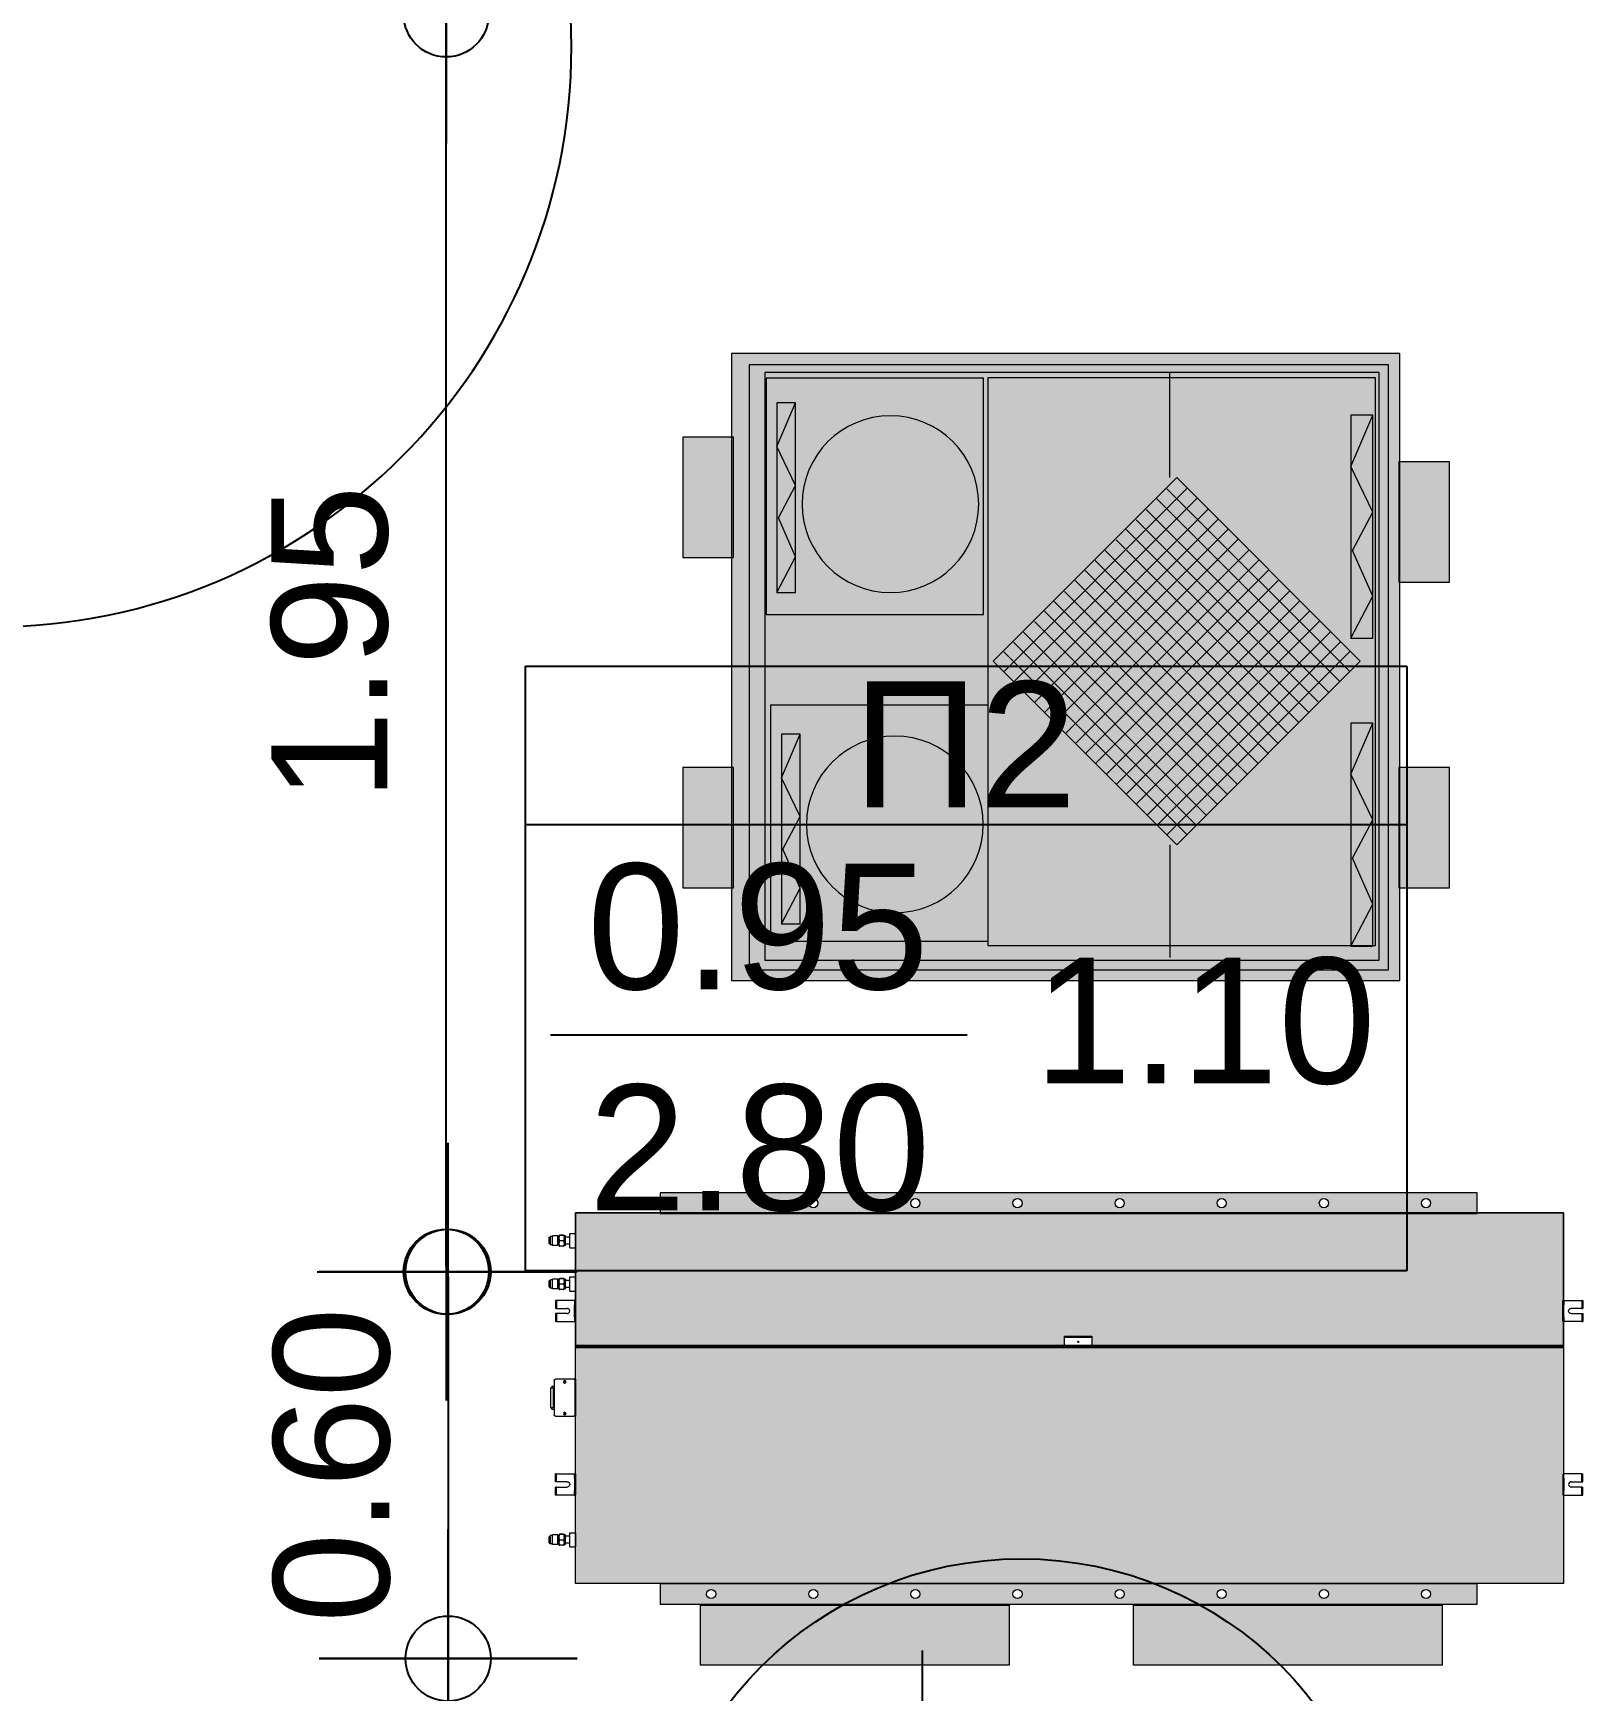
# Model space of a CAD drawing. Header units: metres. Extents: x -11 to 85, y -301 to 135.
# Drawn here: x 22.489 to 24.892, y 25.747 to 28.318 of the extents above; entities that cross this region are included whole.
import ezdxf

# ---------------------------------------------------------------- set-up
doc = ezdxf.new("R2010")
doc.units = ezdxf.units.M
doc.header["$LTSCALE"] = 0.036
doc.header["$PDMODE"] = 2
for name, color, linetype in [('arxitek corofos', 252, 'Continuous'), ('DIMBLK', 252, 'Continuous'), ('Parathira', 252, 'Continuous'), ('SYMBOLA', 160, 'Continuous')]:
    doc.layers.add(name, color=color, linetype=linetype)
for name, color, linetype, lineweight in [('axel', 170, 'Continuous', 0), ('fan enallaktis', 162, 'Continuous', 0), ('fan enallaktis hatch', 141, 'Continuous', 0), ('fan klima vrv kanalati', 170, 'Continuous', 0)]:
    doc.layers.add(name, color=color, linetype=linetype, lineweight=lineweight)
doc.styles.add('COMU-N', font='arial.ttf')
doc.styles.get("Standard").update_dxf_attribs({"font": 'arial.ttf'})
doc.dimstyles.new('CADWDOT', dxfattribs={"dimscale": 0.1, "dimtxt": 1.8, "dimasz": 0.08, "dimexe": 2, "dimexo": 0, "dimgap": 0.09, "dimtad": 0, "dimrnd": 0.001, "dimzin": 0, "dimdsep": 46, "dimtxsty": 'Standard', "dimblk1": 'ARTDIM', "dimblk2": 'ARTDIM', "dimsah": 1, "dimcen": 0.09, "dimdle": 0.05, "dimse1": 1, "dimse2": 1, "dimadec": 0, "dimazin": 0, "dimtfac": 1, "dimtmove": 0, "dimatfit": 3, "dimldrblk": 'ARTDIM', "dimfxl": 2, "dimtvp": 0.9999, "dimtolj": 1, "dimtzin": 0, "dimarcsym": 0})

# ---------------------------------------------------------------- blocks, each defined once
blk = doc.blocks.new('A$C54872924')
at = {"layer": 'Parathira'}
for p, q in [((0.309, 0.76), (0.309, 0.85)), ((0.318, 0.76), (0.318, 0.8498)), ((0.327, 0.76), (0.327, 0.8496)), ((0.336, 0.76), (0.336, 0.8493)), ((0.345, -0.05), (0.345, 0.8489)), ((0.345, 0.76), (0.3, 0.76)), ((0.345, 0.04), (0.3, 0.04)), ((0.309, -0.05), (0.309, 0.04)), ((0.318, -0.05), (0.318, 0.04)), ((0.327, -0.05), (0.327, 0.04)), ((0.336, -0.05), (0.336, 0.04)), ((0, -0.05), (0, 0)), ((0.3, 0), (0.3, -0.05)), ((0.3, -0.05), (0, -0.05)), ((0.3, -0.05), (0.345, -0.05)), ((0.3, -0.95), (0, -0.95)), ((0, -0.95), (0, -1)), ((0.3, -0.95), (0.255, -0.95)), ((0.3, -1), (0.3, -0.95))]:
    blk.add_line(p, q, dxfattribs=at)
blk.add_arc((0.3, -0.05), 0.9, 270, 90, dxfattribs=at)
blk = doc.blocks.new('ARTDIM')
at = {"layer": 'DIMBLK'}
for p, q in [((0, -24.9975), (0, 24.9975)), ((-24.9975, 0), (24.9975, 0))]:
    blk.add_line(p, q, dxfattribs=at)
blk.add_circle((0, 0), 8.25, dxfattribs=at)
blk = doc.blocks.new('*D507')
at = {"layer": 'arxitek corofos', "color": 0, "lineweight": -2}
blk.add_line((23.1294, 28.3554), (23.1294, 29.8394), dxfattribs=at)
at = {"layer": 'Defpoints', "color": 0, "transparency": 16777216}
for p in [(22.5237, 29.8474), (23.1294, 29.8474), (22.5237, 28.3474)]:
    blk.add_point(p, dxfattribs=at)
at = {"layer": 'arxitek corofos', "color": 0, "lineweight": -2, "xscale": 0.008, "yscale": 0.008, "zscale": 0.008}
for p, rotation in [((23.1294, 29.8474), 90), ((23.1294, 28.3474), 270)]:
    blk.add_blockref('ARTDIM', p, dxfattribs=dict(at, rotation=rotation))
at = {"layer": 'arxitek corofos', "color": 0, "insert": (22.9494, 29.0974), "char_height": 0.18, "attachment_point": 5, "rotation": 90}
blk.add_mtext('\\A1;1.50', dxfattribs=at)
blk = doc.blocks.new('*D508')
at = {"layer": 'arxitek corofos', "color": 0, "lineweight": -2}
blk.add_line((23.1294, 26.4054), (23.1294, 28.3394), dxfattribs=at)
at = {"layer": 'Defpoints', "color": 0, "transparency": 16777216}
for p in [(22.5237, 28.3474), (23.1294, 28.3474), (22.5237, 26.3974)]:
    blk.add_point(p, dxfattribs=at)
at = {"layer": 'arxitek corofos', "color": 0, "lineweight": -2, "xscale": 0.008, "yscale": 0.008, "zscale": 0.008}
for p, rotation in [((23.1294, 28.3474), 90), ((23.1294, 26.3974), 270)]:
    blk.add_blockref('ARTDIM', p, dxfattribs=dict(at, rotation=rotation))
at = {"layer": 'arxitek corofos', "color": 0, "insert": (22.9494, 27.3724), "char_height": 0.18, "attachment_point": 5, "rotation": 90}
blk.add_mtext('\\A1;1.95', dxfattribs=at)
blk = doc.blocks.new('*D509')
at = {"layer": 'arxitek corofos', "color": 0, "lineweight": -2}
blk.add_line((23.1324, 26.3894), (23.1324, 25.8054), dxfattribs=at)
at = {"layer": 'Defpoints', "color": 0, "transparency": 16777216}
for p in [(22.5267, 26.3974), (22.5267, 25.7974), (23.1324, 25.7974)]:
    blk.add_point(p, dxfattribs=at)
at = {"layer": 'arxitek corofos', "color": 0, "lineweight": -2, "xscale": 0.008, "yscale": 0.008, "zscale": 0.008}
for p, rotation in [((23.1324, 26.3974), 90), ((23.1324, 25.7974), 270)]:
    blk.add_blockref('ARTDIM', p, dxfattribs=dict(at, rotation=rotation))
at = {"layer": 'arxitek corofos', "color": 0, "insert": (22.9524, 26.0974), "char_height": 0.18, "attachment_point": 5, "rotation": 90}
blk.add_mtext('\\A1;0.60', dxfattribs=at)
blk = doc.blocks.new('*D510')
at = {"layer": 'arxitek corofos', "color": 0, "lineweight": -2}
blk.add_line((23.1324, 25.7894), (23.1324, 24.7054), dxfattribs=at)
at = {"layer": 'Defpoints', "color": 0, "transparency": 16777216}
for p in [(22.5267, 25.7974), (22.5267, 24.6974), (23.1324, 24.6974)]:
    blk.add_point(p, dxfattribs=at)
at = {"layer": 'arxitek corofos', "color": 0, "lineweight": -2, "xscale": 0.008, "yscale": 0.008, "zscale": 0.008}
for p, rotation in [((23.1324, 25.7974), 90), ((23.1324, 24.6974), 270)]:
    blk.add_blockref('ARTDIM', p, dxfattribs=dict(at, rotation=rotation))
at = {"layer": 'arxitek corofos', "color": 0, "insert": (22.9524, 25.2474), "char_height": 0.18, "attachment_point": 5, "rotation": 90}
blk.add_mtext('\\A1;1.10', dxfattribs=at)
blk = doc.blocks.new('A$C5A126718')
at = {"layer": 'axel'}
for p, q in [((-0.0317, 0.0343), (-0.0317, 0.0321)), ((-0.0301, 0.0343), (-0.0317, 0.0343)), ((-0.0317, 0.0321), (-0.0317, 0.0236)), ((-0.0317, 0.0321), (-0.0301, 0.0321)), ((-0.0012, 0.0343), (-0.0301, 0.0343)), ((-0.0301, 0.0343), (-0.0301, 0.0321)), ((-0.0301, 0.0321), (-0.0301, 0.0236)), ((-0.0012, 0.0343), (0, 0.0343)), ((-0.0012, 0.0343), (-0.0012, 0.033)), ((-0.0012, 0.033), (-0.0012, 0.03)), ((-0.0012, 0.03), (-0.0012, 0.0271)), ((-0.0012, 0.0271), (0, 0.0271)), ((-0.0012, 0.027), (-0.0012, 0.0271)), ((-0.0012, 0.0073), (-0.0012, 0.027)), ((0.0004, 0.0271), (0.0004, 0.0343)), ((0.0004, 0.0271), (0.0004, 0.0343)), ((0.0004, 0.0211), (0.0004, 0.0271)), ((0.0004, 0.0211), (0.0004, 0.0271)), ((-0.0317, 0.0236), (-0.0301, 0.0236)), ((-0.0317, 0.0236), (-0.0317, 0.0214)), ((-0.0301, 0.0214), (-0.0317, 0.0214)), ((-0.0301, 0.0129), (-0.0317, 0.0129)), ((-0.0317, 0.0129), (-0.0317, 0.0107)), ((-0.0317, 0.0107), (-0.0301, 0.0107)), ((-0.0317, 0.0107), (-0.0317, 0.0021)), ((-0.0317, 0.0021), (-0.0301, 0.0021)), ((-0.0317, 0.0021), (-0.0317, 0)), ((-0.0301, 0), (-0.0317, 0)), ((-0.0301, 0.0236), (-0.0301, 0.0214)), ((-0.0301, 0.0214), (-0.0131, 0.0214)), ((-0.0301, 0.0129), (-0.0301, 0.0107)), ((-0.0131, 0.0129), (-0.0301, 0.0129)), ((-0.0301, 0.0107), (-0.0301, 0.0021)), ((-0.0301, 0.0021), (-0.0301, 0)), ((-0.0301, 0), (-0.0012, 0)), ((-0.0012, 0.0071), (-0.0012, 0.0073)), ((-0.0012, 0.0071), (0, 0.0071)), ((-0.0012, 0.0071), (-0.0012, 0.0043)), ((-0.0012, 0.0043), (-0.0012, 0.0013)), ((-0.0012, 0.0013), (-0.0012, 0)), ((-0.0012, 0), (0, 0)), ((0.0004, 0.0207), (0.0004, 0.0211)), ((0.0004, 0.0207), (0.0004, 0.0211)), ((0.0004, 0.0186), (0.0004, 0.0207)), ((0.0004, 0.0186), (0.0004, 0.0207)), ((0.0004, 0.0157), (0.0004, 0.0186)), ((0.0004, 0.0157), (0.0004, 0.0186)), ((0.0004, 0.0136), (0.0004, 0.0157)), ((0.0004, 0.0136), (0.0004, 0.0157)), ((0.0004, 0.0132), (0.0004, 0.0136)), ((0.0004, 0.0132), (0.0004, 0.0136)), ((0.0004, 0.0071), (0.0004, 0.0132)), ((0.0004, 0.0071), (0.0004, 0.0132)), ((0.0004, 0), (0.0004, 0.0071)), ((0.0004, 0), (0.0004, 0.0071))]:
    blk.add_line(p, q, dxfattribs=at)
blk.add_arc((-0.0131, 0.0171), 0.00429, 270, 90, dxfattribs=at)
blk = doc.blocks.new('A$C3A54651E')
at = {"layer": 'axel'}
for p, q in [((0.0091, 0.0228), (0, 0.0228)), ((0, 0.0228), (0, 0)), ((0.0091, 0), (0, 0)), ((0.0091, 0), (0.0091, 0.0228)), ((0.0091, 0.0171), (0.0162, 0.0171)), ((0.0091, 0.0057), (0.0162, 0.0057)), ((0.0162, 0.019), (0.0166, 0.0193)), ((0.0162, 0.0038), (0.0162, 0.019)), ((0.0162, 0.0038), (0.0166, 0.0035)), ((0.0166, 0.0035), (0.0166, 0.0193)), ((0.0166, 0.0193), (0.0184, 0.0193)), ((0.0166, 0.0035), (0.0184, 0.0035)), ((0.0184, 0.02), (0.0184, 0.0199)), ((0.0184, 0.02), (0.0184, 0.02)), ((0.0184, 0.0199), (0.0184, 0.0193)), ((0.0184, 0.0193), (0.0184, 0.0153)), ((0.0184, 0.0153), (0.0184, 0.0067)), ((0.0184, 0.0067), (0.0184, 0.0035)), ((0.0184, 0.0035), (0.0184, 0.0028)), ((0.0184, 0.0028), (0.0184, 0.0028)), ((0.0191, 0.0202), (0.0254, 0.0202)), ((0.0191, 0.0197), (0.0254, 0.0197)), ((0.0191, 0.0109), (0.0254, 0.0109)), ((0.0191, 0.0026), (0.0254, 0.0026)), ((0.0262, 0.0199), (0.0262, 0.02)), ((0.0262, 0.02), (0.0262, 0.02)), ((0.0262, 0.0182), (0.0262, 0.0199)), ((0.0262, 0.0153), (0.0262, 0.0182)), ((0.0262, 0.0182), (0.0284, 0.0182)), ((0.0262, 0.0067), (0.0262, 0.0153)), ((0.0262, 0.0046), (0.0262, 0.0067)), ((0.0262, 0.0028), (0.0262, 0.0046)), ((0.0262, 0.0046), (0.0284, 0.0046)), ((0.0262, 0.0028), (0.0262, 0.0028)), ((0.0284, 0.0193), (0.037, 0.0193)), ((0.0284, 0.0182), (0.0284, 0.0193)), ((0.0284, 0.0046), (0.0284, 0.0182)), ((0.0284, 0.0035), (0.0284, 0.0046)), ((0.0284, 0.0035), (0.037, 0.0035)), ((0.037, 0.0035), (0.037, 0.0193)), ((0.0373, 0.019), (0.037, 0.0193)), ((0.0373, 0.0037), (0.037, 0.0035)), ((0.0373, 0.0182), (0.0373, 0.019)), ((0.0373, 0.0046), (0.0373, 0.0182)), ((0.0373, 0.0182), (0.0403, 0.0182)), ((0.0373, 0.0037), (0.0373, 0.0046)), ((0.0373, 0.0046), (0.0403, 0.0046)), ((0.0403, 0.0046), (0.0403, 0.0182)), ((0.0423, 0.0162), (0.0403, 0.0182)), ((0.0423, 0.0066), (0.0403, 0.0046)), ((0.0423, 0.0066), (0.0423, 0.0162))]:
    blk.add_line(p, q, dxfattribs=at)
for points in [[(0.0191, 0.0202, 0.004311), (0.019, 0.0202, 0.005535), (0.0188, 0.0202, 0.007292), (0.0187, 0.0201, 0.009929), (0.0186, 0.0201), (0.0186, 0.0201, 0.019665), (0.0185, 0.02, 0.032685), (0.0184, 0.02, 0.060642), (0.0184, 0.02), (0.0184, 0.02)], [(0.0184, 0.0199, 0.159929), (0.0184, 0.0199, 0.090191), (0.0184, 0.0199, 0.0462), (0.0184, 0.0199, 0.02623), (0.0185, 0.0198), (0.0186, 0.0198, 0.013719), (0.0187, 0.0198, 0.009481), (0.0188, 0.0198, 0.006867), (0.0189, 0.0197, 0.005151), (0.0191, 0.0197)], [(0.0191, 0.0197, 0.015295), (0.0188, 0.0186, 0.017604), (0.0186, 0.0175), (0.0185, 0.0169, 0.02245), (0.0184, 0.0158), (0.0184, 0.0153)], [(0.0184, 0.0153, 0.023182), (0.0184, 0.0142, 0.022013), (0.0186, 0.0131), (0.0187, 0.0125, 0.017076), (0.0189, 0.0114), (0.0191, 0.0109)], [(0.0191, 0.0109, 0.016103), (0.0188, 0.0098, 0.018613), (0.0186, 0.0088), (0.0185, 0.0083, 0.023826), (0.0184, 0.0072), (0.0184, 0.0067)], [(0.0184, 0.0067, 0.024647), (0.0184, 0.0057, 0.023359), (0.0186, 0.0046), (0.0187, 0.0041, 0.018023), (0.0189, 0.0031), (0.0191, 0.0026)], [(0.0191, 0.0026, -0.004311), (0.019, 0.0026, -0.005535), (0.0188, 0.0026, -0.007292), (0.0187, 0.0027, -0.009929), (0.0186, 0.0027), (0.0186, 0.0027, -0.019665), (0.0185, 0.0027, -0.032685), (0.0184, 0.0028, -0.060642), (0.0184, 0.0028), (0.0184, 0.0028)], [(0.0262, 0.02, 0.102242), (0.0262, 0.02, 0.051435), (0.0261, 0.02, 0.028507), (0.0261, 0.0201, 0.01755), (0.026, 0.0201), (0.0259, 0.0201, 0.009159), (0.0258, 0.0201, 0.006785), (0.0257, 0.0202, 0.005184), (0.0255, 0.0202), (0.0254, 0.0202)], [(0.0254, 0.0197, 0.004812), (0.0256, 0.0197, 0.00636), (0.0258, 0.0198, 0.008685), (0.0259, 0.0198, 0.012384), (0.026, 0.0198), (0.0261, 0.0198, 0.023143), (0.0261, 0.0199, 0.039656), (0.0262, 0.0199, 0.07579), (0.0262, 0.0199, 0.144125), (0.0262, 0.0199)], [(0.0262, 0.0153, 0.023214), (0.0262, 0.0164, 0.02204), (0.026, 0.0175), (0.0259, 0.018, 0.017046), (0.0256, 0.0191), (0.0254, 0.0197)], [(0.0254, 0.0109, 0.01528), (0.0258, 0.012, 0.017585), (0.026, 0.013), (0.0261, 0.0136, 0.022468), (0.0262, 0.0147), (0.0262, 0.0153)], [(0.0262, 0.0067, 0.024685), (0.0262, 0.0078, 0.023392), (0.026, 0.0088), (0.0259, 0.0093, 0.017988), (0.0256, 0.0103), (0.0254, 0.0109)], [(0.0254, 0.0026, 0.016073), (0.0258, 0.0036, 0.018575), (0.026, 0.0046), (0.0261, 0.0052, 0.023861), (0.0262, 0.0062), (0.0262, 0.0067)], [(0.0262, 0.0028, -0.102242), (0.0262, 0.0028, -0.051435), (0.0261, 0.0028, -0.028507), (0.0261, 0.0027, -0.01755), (0.026, 0.0027), (0.0259, 0.0027, -0.009159), (0.0258, 0.0026, -0.006785), (0.0257, 0.0026, -0.005184), (0.0255, 0.0026), (0.0254, 0.0026)]]:
    blk.add_lwpolyline(points, format="xyb", dxfattribs=at)
blk = doc.blocks.new('A$C531E15D6')
at = {"layer": 'axel'}
for p, q in [((-0.0003, 0.0241), (-0.0003, -0.0359)), ((-0.0003, 0.0241), (0.0009, 0.0241)), ((-0.0003, 0.0134), (0, 0.0134)), ((-0.0003, 0.0113), (0, 0.0113)), ((-0.0003, 0.0066), (-0.0003, 0.0031)), ((-0.0003, 0.0066), (-0.0003, 0.0031)), ((0, 0.0059), (-0.0003, 0.0059)), ((-0.0003, 0.0031), (-0.0003, -0.0276)), ((0.0021, 0.0241), (0, 0.022)), ((0, 0.0059), (0, 0.022)), ((0, -0.0059), (0, 0.0059)), ((0, -0.0059), (0, 0.0059)), ((0.0012, 0.0241), (0.0009, 0.0241)), ((0.0012, 0.0241), (0.0009, 0.0241)), ((0.0012, 0.0241), (0.0021, 0.0241)), ((0.0021, 0.0241), (0.0321, 0.0241)), ((0.0021, 0.0241), (0.0321, 0.0241)), ((0.0321, 0.0241), (0.0343, 0.022)), ((0.0343, 0.022), (0.0343, 0.0134)), ((0.0343, 0.022), (0.0343, 0.0134)), ((0.0343, 0.0134), (0.0343, -0.0251)), ((0.0343, 0.0134), (0.0343, -0.0251)), ((0.038, 0.0127), (0.0343, 0.0128)), ((0.0347, 0.0056), (0.0343, 0.0056)), ((0.0347, 0.0056), (0.0347, -0.0059)), ((0.0357, 0.0099), (0.0357, 0.0045)), ((0.04, 0.0099), (0.0357, 0.0099)), ((0.0357, 0.0045), (0.0357, 0.0038)), ((0.0357, 0.0045), (0.0357, 0.0038)), ((0.0357, 0.0038), (0.0357, -0.0059)), ((0.0357, 0.0038), (0.0357, -0.0059)), ((0.038, 0.0127), (0.038, 0.0099)), ((0.04, 0.0099), (0.04, -0.0059)), ((0, -0.0176), (-0.0003, -0.0176)), ((-0.0003, -0.023), (0, -0.023)), ((-0.0003, -0.0251), (0, -0.0251)), ((0, -0.0176), (0, -0.0059)), ((0, -0.0176), (0, -0.0059)), ((0, -0.0337), (0, -0.0176)), ((0.0347, -0.0173), (0.0343, -0.0173)), ((0.038, -0.0244), (0.0343, -0.0245)), ((0.0343, -0.0251), (0.0343, -0.0337)), ((0.0343, -0.0251), (0.0343, -0.0337)), ((0.0347, -0.0059), (0.0347, -0.0173)), ((0.0357, -0.0059), (0.0357, -0.0155)), ((0.0357, -0.0059), (0.0357, -0.0155)), ((0.0357, -0.0155), (0.0357, -0.0162)), ((0.0357, -0.0155), (0.0357, -0.0162)), ((0.0357, -0.0162), (0.0357, -0.0216)), ((0.04, -0.0216), (0.0357, -0.0216)), ((0.038, -0.0244), (0.038, -0.0216)), ((0.04, -0.0059), (0.04, -0.0216)), ((-0.0003, -0.0276), (-0.0003, -0.0312)), ((-0.0003, -0.0276), (-0.0003, -0.0312)), ((-0.0003, -0.0359), (0.0021, -0.0359)), ((0.0021, -0.0359), (0, -0.0337)), ((0.0321, -0.0359), (0.0021, -0.0359)), ((0.0321, -0.0359), (0.0021, -0.0359)), ((0.0343, -0.0337), (0.0321, -0.0359))]:
    blk.add_line(p, q, dxfattribs=at)
for centre, radius in [((0.0171, 0.0199), 0.00214), ((0.0171, 0.0199), 0.00111), ((0.0171, -0.0316), 0.00214), ((0.0171, -0.0316), 0.00111)]:
    blk.add_circle(centre, radius, dxfattribs=at)
for centre, radius, start, end in [((0.0321, 0.022), 0.00214, 0, 90), ((0.0346, 0.0045), 0.00107, 0, 89.5416), ((0.0346, -0.0162), 0.00107, 270.4584, 0), ((0.0321, -0.0337), 0.00214, 270, 0)]:
    blk.add_arc(centre, radius, start, end, dxfattribs=at)
blk = doc.blocks.new('kanalati vrv')
at = {"layer": 'axel'}
h = blk.add_hatch(color=211, dxfattribs=at)
h.paths.add_polyline_path([(1068.2422, -83.982), (1068.2422, -84.0084), (1069.2982, -84.0084), (1069.2982, -83.982)])
h.paths.add_polyline_path([(1068.7042, -84.0011, -1), (1068.7042, -83.9893, -1)], flags=16)
h.paths.add_polyline_path([(1068.8362, -83.9893, -1), (1068.8362, -84.0011, -1)], flags=16)
h.paths.add_polyline_path([(1068.5722, -84.0011, -1), (1068.5722, -83.9893, -1)], flags=16)
h.paths.add_polyline_path([(1068.9682, -83.9893, -1), (1068.9682, -84.0011, -1)], flags=16)
h.paths.add_polyline_path([(1068.4402, -84.0011, -1), (1068.4402, -83.9893, -1)], flags=16)
h.paths.add_polyline_path([(1069.1002, -83.9893, -1), (1069.1002, -84.0011, -1)], flags=16)
h.paths.add_polyline_path([(1068.3082, -84.0011, -1), (1068.3082, -83.9893, -1)], flags=16)
h.paths.add_polyline_path([(1069.2322, -83.9893, -1), (1069.2322, -84.0011, -1)], flags=16)
for color, points in [(151, [(1068.1328, -84.0076), (1068.1328, -84.0345), (1068.1328, -84.0345), (1068.1328, -84.0527), (1068.1328, -84.0527), (1068.1328, -84.0905), (1068.1328, -84.0905), (1068.1328, -84.1087), (1068.1328, -84.1087), (1068.1328, -84.1208), (1068.1328, -84.1208), (1068.1328, -84.1265), (1068.1328, -84.1313), (1068.1328, -84.1316), (1068.1328, -84.1356), (1068.1328, -84.1425), (1068.1328, -84.1482), (1068.1328, -84.1482), (1068.1328, -84.1787), (1068.7649, -84.1787), (1068.7649, -84.167), (1068.8003, -84.167), (1068.8003, -84.1787), (1069.4098, -84.1787), (1069.4098, -84.1482), (1069.4092, -84.1482), (1069.4092, -84.1425), (1069.4092, -84.1376), (1069.4092, -84.1333), (1069.4092, -84.1313), (1069.4092, -84.1265), (1069.4092, -84.1208), (1069.4098, -84.1208), (1069.4098, -84.0076)]), (150, [(1069.4098, -84.4866), (1069.4098, -84.3724), (1069.4092, -84.3724), (1069.4092, -84.3667), (1069.4092, -84.3618), (1069.4092, -84.3615), (1069.4092, -84.3575), (1069.4092, -84.3507), (1069.4092, -84.345), (1069.4098, -84.345), (1069.4098, -84.1815), (1068.5259, -84.1815), (1068.1356, -84.1815), (1068.1356, -84.1815), (1068.1329, -84.1815), (1068.1329, -84.4866)]), (151, [(1068.6935, -84.5923), (1068.6935, -84.5146), (1068.2945, -84.5146), (1068.2945, -84.5923)]), (151, [(1068.854, -84.5146), (1068.854, -84.5923), (1069.2529, -84.5923), (1069.2529, -84.5146)])]:
    blk.add_hatch(color=color, dxfattribs=at).paths.add_polyline_path(points)
h = blk.add_hatch(color=211, dxfattribs=at)
h.paths.add_polyline_path([(1068.2422, -84.4871), (1068.2422, -84.5135), (1069.2982, -84.5135), (1069.2982, -84.4871)])
h.paths.add_polyline_path([(1068.7042, -84.5062, -1), (1068.7042, -84.4944, -1)], flags=16)
h.paths.add_polyline_path([(1068.8362, -84.4944, -1), (1068.8362, -84.5062, -1)], flags=16)
h.paths.add_polyline_path([(1068.5722, -84.5062, -1), (1068.5722, -84.4944, -1)], flags=16)
h.paths.add_polyline_path([(1068.9682, -84.4944, -1), (1068.9682, -84.5062, -1)], flags=16)
h.paths.add_polyline_path([(1068.4402, -84.5062, -1), (1068.4402, -84.4944, -1)], flags=16)
h.paths.add_polyline_path([(1069.1002, -84.4944, -1), (1069.1002, -84.5062, -1)], flags=16)
h.paths.add_polyline_path([(1068.3082, -84.5062, -1), (1068.3082, -84.4944, -1)], flags=16)
h.paths.add_polyline_path([(1069.2322, -84.4944, -1), (1069.2322, -84.5062, -1)], flags=16)
for p, q in [((1068.7649, -84.167), (1068.8003, -84.167)), ((1068.7649, -84.1787), (1068.7649, -84.167)), ((1068.8003, -84.1687), (1068.7649, -84.1687)), ((1068.8003, -84.167), (1068.8003, -84.1787)), ((1068.1328, -84.1787), (1068.5629, -84.1787)), ((1068.5259, -84.1799), (1068.1328, -84.1799)), ((1068.5259, -84.1802), (1068.1328, -84.1802)), ((1068.5259, -84.1815), (1068.1356, -84.1815)), ((1069.4098, -84.1799), (1068.524, -84.1799)), ((1069.4098, -84.1802), (1068.5259, -84.1802)), ((1069.4098, -84.1815), (1068.5259, -84.1815)), ((1068.5613, -84.1787), (1069.4098, -84.1787)), ((1068.7649, -84.1787), (1068.7649, -84.1799)), ((1068.8003, -84.1787), (1068.8003, -84.1799))]:
    blk.add_line(p, q, dxfattribs=at)
at = {"layer": 'axel', "linetype": 'Continuous'}
for points in [[(1069.2982, -83.982), (1068.2422, -83.982), (1068.2422, -84.0084), (1069.2982, -84.0084)], [(1069.2982, -84.4871), (1068.2422, -84.4871), (1068.2422, -84.5135), (1069.2982, -84.5135)]]:
    blk.add_lwpolyline(points, close=True, dxfattribs=at)
at = {"layer": 'axel'}
for points in [[(1069.4098, -84.0076), (1068.1328, -84.0076), (1068.1328, -84.1787), (1069.4098, -84.1787)], [(1069.4098, -84.4866), (1068.1328, -84.4866), (1068.1328, -84.0076), (1069.4098, -84.0076)], [(1069.4098, -84.4866), (1068.1329, -84.4866), (1068.1329, -84.1815), (1069.4098, -84.1815)]]:
    blk.add_lwpolyline(points, close=True, dxfattribs=at)
at = {"layer": 'axel', "linetype": 'Continuous'}
for centre in [(1068.3082, -83.9952), (1068.4402, -83.9952), (1068.5722, -83.9952), (1068.7042, -83.9952), (1068.8362, -83.9952), (1068.9682, -83.9952), (1069.1002, -83.9952), (1069.2322, -83.9952), (1068.3082, -84.5003), (1068.4402, -84.5003), (1068.5722, -84.5003), (1068.7042, -84.5003), (1068.8362, -84.5003), (1068.9682, -84.5003), (1069.1002, -84.5003), (1069.2322, -84.5003)]:
    blk.add_circle(centre, 0.00591, dxfattribs=at)
at = {"layer": 'axel'}
blk.add_circle((1068.7826, -84.1744), 0.000886, dxfattribs=at)
at = {"layer": 'fan klima vrv kanalati'}
for points in [[(1068.2945, -84.5146), (1068.6935, -84.5146), (1068.6935, -84.5923), (1068.2945, -84.5923)], [(1068.854, -84.5146), (1069.2529, -84.5146), (1069.2529, -84.5923), (1068.854, -84.5923)]]:
    blk.add_lwpolyline(points, close=True, dxfattribs=at)
for name, p, xscale, yscale, zscale in [('A$C3A54651E', (1068.1328, -84.0527), -0.8000000000029104, 0.7999999999992724, 0.799999999999983), ('A$C3A54651E', (1068.1328, -84.1087), -0.8000000000029104, 0.7999999999992724, 0.799999999999983), ('A$C5A126718', (1068.1325, -84.1482), 0.8000000000029104, 0.8000000000029104, 0.8000000000029104), ('A$C5A126718', (1069.4095, -84.1482), -0.8000000000029104, 0.7999999999992724, 0.799999999999983), ('A$C531E15D6', (1068.1326, -84.2419), -0.8000000000029104, 0.7999999999992724, 0.799999999999983), ('A$C3A54651E', (1068.1328, -84.4393), -0.8000000000029104, 0.7999999999992724, 0.799999999999983)]:
    blk.add_blockref(name, p, dxfattribs=dict(xscale=xscale, yscale=yscale, zscale=zscale))
at = {"rotation": 180}
for p, xscale, yscale, zscale in [((1068.1325, -84.345), -0.8000000000029104, 0.7999999999992724, 0.799999999999983), ((1069.4095, -84.345), 0.8000000000029104, 0.8000000000029104, 0.8000000000029104)]:
    blk.add_blockref('A$C5A126718', p, dxfattribs=dict(at, xscale=xscale, yscale=yscale, zscale=zscale))
blk = doc.blocks.new('gY1_a36')
at = {"layer": 'SYMBOLA', "color": 0}
blk.add_solid([(0.15, 0.075), (0.15, -0.075), (0, 0)], dxfattribs=at)
blk = doc.blocks.new('gY1_a40')
at = {"layer": 'SYMBOLA'}
for points in [[(0.15, 0.075), (0.15, -0.075), (0, 0)], [(0.0099, 0), (0.3099, 0.075), (0.2849, 0)], [(0.3099, -0.075), (0.2849, 0), (0.0099, 0)]]:
    blk.add_solid(points, dxfattribs=at)
blk = doc.blocks.new('fan enallaktis')
at = {"layer": 'fan enallaktis hatch'}
for points in [[(-1.2878, 0.0641), (-0.0609, 0.0641), (-0.0609, 1.2155), (-1.2878, 1.2155), (-1.2878, 1.0449), (-1.2842, 1.0449), (-1.2842, 0.824), (-1.2878, 0.824)], [(-1.2878, 0.439), (-1.2842, 0.439), (-1.2842, 0.2181), (-1.2878, 0.2181), (-1.2878, 0.0641), (-0.0609, 0.0641), (-0.0609, 1.2155), (-1.2878, 1.2155)], [(-1.2878, 0.0641), (-0.0609, 0.0641), (-0.0609, 0.824), (-0.0627, 0.824), (-0.0627, 1.0449), (-0.0609, 1.0449), (-0.0609, 1.2155), (-1.2878, 1.2155)], [(-1.2878, 0.0641), (-0.0609, 0.0641), (-0.0609, 0.263), (-0.0627, 0.263), (-0.0627, 0.4839), (-0.0609, 0.4839), (-0.0609, 1.2155), (-1.2878, 1.2155)], [(-1.2878, 0.0641), (-0.0609, 0.0641), (-0.0609, 0.824), (-0.0627, 0.824), (-0.0627, 1.0449), (-0.0609, 1.0449), (-0.0609, 1.2155), (-1.2878, 1.2155)], [(-1.2878, 0.0641), (-0.0609, 0.0641), (-0.0609, 1.2155), (-1.2878, 1.2155), (-1.2878, 1.0449), (-1.2842, 1.0449), (-1.2842, 0.824), (-1.2878, 0.824)], [(-0.151, 0.8366), (-0.1107, 0.9204), (-0.1476, 0.9909), (-0.1107, 1.0748), (-0.1503, 1.1507), (-0.151, 1.1507)], [(-0.1107, 1.0748), (-0.1107, 1.1507), (-0.1503, 1.1507)], [(-1.1961, 0.8431), (-1.1619, 0.9144), (-1.1933, 0.9743), (-1.1619, 1.0456), (-1.1961, 1.1112)], [(-1.1619, 1.0456), (-1.1619, 1.1112), (-1.1961, 1.1112)], [(-0.8257, 0.9287, 1), (-1.1502, 0.9287, 1)], [(-0.1107, 1.0748), (-0.1476, 0.9909), (-0.1107, 0.9204)], [(-1.2878, 1.0449), (-1.377, 1.0449), (-1.377, 0.824), (-1.2878, 0.824)], [(-1.1933, 0.9743), (-1.1619, 0.9144), (-1.1619, 1.0456)], [(-0.0609, 0.824), (0.0301, 0.824), (0.0301, 1.0449), (-0.0609, 1.0449)], [(-1.1619, 0.9144), (-1.1961, 0.8431), (-1.1619, 0.7633)], [(-0.1107, 0.9204), (-0.151, 0.8366), (-0.1107, 0.7426)], [(-1.1961, 0.7633), (-1.1619, 0.7633), (-1.1961, 0.8431)], [(-0.151, 0.8366), (-0.151, 0.7426), (-0.1107, 0.7426)], [(-0.151, 0.2717), (-0.1107, 0.3556), (-0.1476, 0.426), (-0.1107, 0.5099), (-0.151, 0.5871)], [(-0.1107, 0.5871), (-0.151, 0.5871), (-0.1107, 0.5099)], [(-0.1107, 0.5099), (-0.1476, 0.426), (-0.1107, 0.3556)], [(-0.0609, 0.263), (0.0301, 0.263), (0.0301, 0.4839), (-0.0609, 0.4839)], [(-1.2878, 0.439), (-1.377, 0.439), (-1.377, 0.2181), (-1.2878, 0.2181)], [(-0.1107, 0.1778), (-0.1107, 0.3556), (-0.151, 0.2717)], [(-0.151, 0.1778), (-0.1107, 0.1778), (-0.151, 0.2717)]]:
    blk.add_hatch(color=256, dxfattribs=at).paths.add_polyline_path(points)
h = blk.add_hatch(color=256, dxfattribs=at)
h.paths.add_polyline_path([(-1.2878, 1.0449), (-1.2842, 1.0449), (-1.2842, 0.824), (-1.2878, 0.824), (-1.2878, 0.439), (-1.2842, 0.439), (-1.2842, 0.2181), (-1.2878, 0.2181), (-1.2878, 0.0641), (-0.0609, 0.0641), (-0.0609, 0.263), (-0.0627, 0.263), (-0.0627, 0.4839), (-0.0609, 0.4839), (-0.0609, 0.824), (-0.0627, 0.824), (-0.0627, 1.0449), (-0.0609, 1.0449), (-0.0609, 1.2155), (-1.2878, 1.2155)])
h.paths.add_polyline_path([(-1.2551, 0.0851), (-0.0819, 0.0851), (-0.0819, 1.1956), (-1.2551, 1.1956)], flags=16)
h.paths.add_polyline_path([(-1.2265, 1.178), (-0.0987, 1.178), (-0.0987, 0.0995), (-1.2265, 0.0995)], flags=0)
h.paths.add_polyline_path([(-1.2161, 1.1431), (-0.8172, 1.1431), (-0.8172, 1.1507), (-0.151, 1.1507), (-0.151, 1.1519), (-0.1058, 1.1519), (-0.1058, 0.1091), (-0.8172, 0.1091), (-0.8172, 0.7097), (-1.2161, 0.7097)], flags=0)
h.paths.add_polyline_path([(-1.1961, 1.1112), (-1.1619, 1.1112), (-1.1619, 0.7633), (-1.1961, 0.7633)], flags=0)
h.paths.add_polyline_path([(-0.8257, 0.9287, -1), (-1.1502, 0.9287, -1)], flags=0)
h.paths.add_polyline_path([(-1.0821, 1.0511), (-0.8379, 0.929), (-1.0821, 0.8069)], flags=0)
h.paths.add_polyline_path([(-1.2243, 0.5433), (-0.825, 0.5433), (-0.825, 0.1098), (-1.2243, 0.1098)], flags=0)
h.paths.add_polyline_path([(-1.2043, 0.5031), (-1.1701, 0.5031), (-1.1701, 0.1552), (-1.2043, 0.1552)], flags=0)
h.paths.add_polyline_path([(-0.8339, 0.3409, -1), (-1.1583, 0.3409, -1)], flags=0)
h.paths.add_polyline_path([(-0.4706, 0.966), (-0.1336, 0.629), (-0.4706, 0.292), (-0.8077, 0.629)], flags=0)
h.paths.add_polyline_path([(-0.7696, 0.6299), (-0.4704, 0.9291), (-0.1713, 0.6299), (-0.4704, 0.3308)], flags=0)
h.paths.add_polyline_path([(-0.7338, 0.6309), (-0.4704, 0.8942), (-0.2071, 0.6309), (-0.4704, 0.3676)], flags=0)
h.paths.add_polyline_path([(-0.6954, 0.6324), (-0.4704, 0.8574), (-0.2455, 0.6324), (-0.4704, 0.4075)], flags=0)
h.paths.add_polyline_path([(-0.657, 0.6309), (-0.4704, 0.8175), (-0.2838, 0.6309), (-0.4704, 0.4443)], flags=0)
h.paths.add_polyline_path([(-0.6204, 0.6307), (-0.4704, 0.7807), (-0.3205, 0.6307), (-0.4704, 0.4807)], flags=0)
h.paths.add_polyline_path([(-0.5838, 0.6309), (-0.4704, 0.7442), (-0.3571, 0.6309), (-0.4704, 0.5176)], flags=0)
h.paths.add_polyline_path([(-0.5454, 0.6324), (-0.4704, 0.7074), (-0.3955, 0.6324), (-0.4704, 0.5574)], flags=0)
h.paths.add_polyline_path([(-0.5071, 0.6309), (-0.4704, 0.6675), (-0.4338, 0.6309), (-0.4704, 0.5943)], flags=0)
h.paths.add_polyline_path([(-0.9019, 0.4626), (-0.9019, 0.2185), (-1.1461, 0.3405)], flags=0)
h.paths.add_polyline_path([(-0.151, 0.5871), (-0.1107, 0.5871), (-0.1107, 0.1778), (-0.151, 0.1778)], flags=0)
h = blk.add_hatch(color=256, dxfattribs=at)
h.paths.add_polyline_path([(-1.2161, 0.7097), (-1.2161, 1.1431), (-0.8172, 1.1431), (-0.8172, 1.1507), (-0.151, 1.1507), (-0.151, 1.1519), (-0.1107, 1.1519), (-0.1107, 1.1507), (-0.1058, 1.1507), (-0.1058, 0.1091), (-0.4829, 0.1091), (-0.4829, 0.0995), (-0.0987, 0.0995), (-0.0987, 1.178), (-1.2265, 1.178), (-1.2265, 0.0995), (-0.4829, 0.0995), (-0.4829, 0.1091), (-0.8172, 0.1091), (-0.8172, 0.7097)])
h.paths.add_polyline_path([(-0.825, 0.5433), (-0.825, 0.1098), (-1.2243, 0.1098), (-1.2243, 0.5433)], flags=16)
h.paths.add_polyline_path([(-1.1701, 0.5031), (-1.1701, 0.1552), (-1.2043, 0.1552), (-1.2043, 0.5031)], flags=0)
h.paths.add_polyline_path([(-0.8339, 0.3409, -1), (-1.1583, 0.3409, -1)], flags=0)
h.paths.add_polyline_path([(-0.9019, 0.4626), (-0.9019, 0.2185), (-1.1461, 0.3405)], flags=0)
h = blk.add_hatch(color=256, dxfattribs=at)
h.paths.add_polyline_path([(-0.8172, 0.1091), (-0.1058, 0.1091), (-0.1058, 1.1507), (-0.8168, 1.1507), (-0.8168, 0.7097), (-0.8172, 0.7097)])
h.paths.add_polyline_path([(-0.8257, 0.9287, 1), (-1.1502, 0.9287, 1)])
h.paths.add_polyline_path([(-0.8379, 0.929), (-1.0821, 0.8069), (-1.0821, 1.0511)], flags=16)
h.paths.add_polyline_path([(-1.1619, 1.1112), (-1.1619, 0.7633), (-1.1961, 0.7633), (-1.1961, 1.1112)])
h = blk.add_hatch(color=256, dxfattribs=at)
h.paths.add_polyline_path([(-0.8168, 1.1507), (-0.8168, 0.7097), (-0.8172, 0.7097), (-0.8172, 0.1091), (-0.1058, 0.1091), (-0.1058, 0.7426), (-0.151, 0.7426), (-0.151, 1.1507)])
h.paths.add_polyline_path([(-0.4706, 0.966), (-0.1336, 0.629), (-0.4706, 0.292), (-0.8077, 0.629)], flags=16)
h.paths.add_polyline_path([(-0.4704, 0.9291), (-0.1713, 0.6299), (-0.4704, 0.3308), (-0.7696, 0.6299)], flags=0)
h.paths.add_polyline_path([(-0.4704, 0.8942), (-0.2071, 0.6309), (-0.4704, 0.3676), (-0.7338, 0.6309)], flags=0)
h.paths.add_polyline_path([(-0.2455, 0.6324), (-0.4704, 0.4075), (-0.6954, 0.6324), (-0.4704, 0.8574)], flags=0)
h.paths.add_polyline_path([(-0.2838, 0.6309), (-0.4704, 0.4443), (-0.657, 0.6309), (-0.4704, 0.8175)], flags=0)
h.paths.add_polyline_path([(-0.3205, 0.6307), (-0.4704, 0.4807), (-0.6204, 0.6307), (-0.4704, 0.7807)], flags=0)
h.paths.add_polyline_path([(-0.3571, 0.6309), (-0.4704, 0.5176), (-0.5838, 0.6309), (-0.4704, 0.7442)], flags=0)
h.paths.add_polyline_path([(-0.3955, 0.6324), (-0.4704, 0.5574), (-0.5454, 0.6324), (-0.4704, 0.7074)], flags=0)
h.paths.add_polyline_path([(-0.4338, 0.6309), (-0.4704, 0.5943), (-0.5071, 0.6309), (-0.4704, 0.6675)], flags=0)
h.paths.add_polyline_path([(-0.151, 0.5871), (-0.1107, 0.5871), (-0.1107, 0.1778), (-0.151, 0.1778)], flags=16)
h = blk.add_hatch(color=256, dxfattribs=at)
h.paths.add_polyline_path([(-1.2243, 0.1098), (-0.825, 0.1098), (-0.825, 0.5433), (-1.2243, 0.5433)])
h.paths.add_polyline_path([(-0.8339, 0.3409, 1), (-1.1583, 0.3409, 1)], flags=16)
h.paths.add_polyline_path([(-1.1461, 0.3405), (-0.9019, 0.4626), (-0.9019, 0.2185)], flags=0)
at = {"layer": 'fan enallaktis'}
for p, q in [((-0.4829, 0.966), (-0.4829, 1.173)), ((-0.151, 1.1519), (-0.1107, 1.0748)), ((-1.1961, 1.1112), (-1.1619, 1.0456)), ((-0.1107, 1.0748), (-0.1476, 0.9909)), ((-1.1619, 1.0456), (-1.1933, 0.9743)), ((-1.1933, 0.9743), (-1.1619, 0.9144)), ((-0.1476, 0.9909), (-0.1107, 0.9204)), ((-0.7877, 0.6119), (-0.4516, 0.9479)), ((-0.4883, 0.947), (-0.1522, 0.6109)), ((-1.1619, 0.9144), (-1.1961, 0.8431)), ((-0.7702, 0.5944), (-0.4342, 0.9305)), ((-0.5057, 0.9295), (-0.1697, 0.5934)), ((-0.1107, 0.9204), (-0.151, 0.8366)), ((-0.7518, 0.576), (-0.4157, 0.9121)), ((-0.7319, 0.5561), (-0.3958, 0.8921)), ((-0.5441, 0.8912), (-0.208, 0.5551)), ((-0.5241, 0.9111), (-0.1881, 0.575)), ((-0.7135, 0.5376), (-0.3774, 0.8737)), ((-0.6953, 0.5194), (-0.3592, 0.8555)), ((-0.5807, 0.8545), (-0.2446, 0.5185)), ((-0.5625, 0.8727), (-0.2264, 0.5367)), ((-1.1961, 0.8431), (-1.1619, 0.7633)), ((-0.6768, 0.501), (-0.3408, 0.8371)), ((-0.5991, 0.8361), (-0.2631, 0.5)), ((-0.151, 0.8366), (-0.1107, 0.7426)), ((-0.6569, 0.4811), (-0.3208, 0.8171)), ((-0.6385, 0.4627), (-0.3024, 0.7987)), ((-0.6375, 0.7978), (-0.3014, 0.4617)), ((-0.6191, 0.8162), (-0.283, 0.4801)), ((-0.6741, 0.7611), (-0.338, 0.4251)), ((-0.6557, 0.7795), (-0.3196, 0.4435)), ((-0.6203, 0.4444), (-0.2842, 0.7805)), ((-0.6019, 0.426), (-0.2658, 0.7621)), ((-0.6941, 0.7412), (-0.358, 0.4051)), ((-0.5819, 0.4061), (-0.2458, 0.7422)), ((-0.7307, 0.7046), (-0.3946, 0.3685)), ((-0.7125, 0.7228), (-0.3764, 0.3867)), ((-0.5635, 0.3877), (-0.2274, 0.7237)), ((-0.5453, 0.3695), (-0.2092, 0.7055)), ((-0.7491, 0.6861), (-0.413, 0.3501)), ((-0.5269, 0.351), (-0.1908, 0.6871)), ((-0.7875, 0.6478), (-0.4514, 0.3117)), ((-0.7691, 0.6662), (-0.433, 0.3301)), ((-0.5069, 0.3311), (-0.1708, 0.6672)), ((-0.4885, 0.3127), (-0.1524, 0.6488)), ((-0.151, 0.5871), (-0.1107, 0.5099)), ((-1.2043, 0.5031), (-1.1701, 0.4376)), ((-0.1107, 0.5099), (-0.1476, 0.426)), ((-1.1701, 0.4376), (-1.2014, 0.3663)), ((-0.1476, 0.426), (-0.1107, 0.3556)), ((-1.2014, 0.3663), (-1.1701, 0.3064)), ((-0.1107, 0.3556), (-0.151, 0.2717)), ((-1.1701, 0.3064), (-1.2043, 0.2351)), ((-0.4829, 0.292), (-0.4829, 0.0996)), ((-0.151, 0.2717), (-0.1107, 0.1778)), ((-1.2043, 0.2351), (-1.1701, 0.1552))]:
    blk.add_line(p, q, dxfattribs=at)
for points in [[(-1.2878, 1.2155), (-0.0609, 1.2155), (-0.0609, 0.0641), (-1.2878, 0.0641)], [(-1.2551, 1.1956), (-0.0819, 1.1956), (-0.0819, 0.0851), (-1.2551, 0.0851)], [(-1.2265, 1.178), (-0.0987, 1.178), (-0.0987, 0.0995), (-1.2265, 0.0995)], [(-1.2161, 1.1431), (-0.8168, 1.1431), (-0.8168, 0.7097), (-1.2161, 0.7097)], [(-0.8172, 1.1507), (-0.1058, 1.1507), (-0.1058, 0.1091), (-0.8172, 0.1091)], [(-0.151, 1.1519), (-0.1107, 1.1519), (-0.1107, 0.7426), (-0.151, 0.7426)], [(-1.1961, 1.1112), (-1.1619, 1.1112), (-1.1619, 0.7633), (-1.1961, 0.7633)], [(-1.377, 1.0449), (-1.2842, 1.0449), (-1.2842, 0.824), (-1.377, 0.824)], [(-0.0627, 1.0449), (0.0301, 1.0449), (0.0301, 0.824), (-0.0627, 0.824)], [(-0.4706, 0.292), (-0.1336, 0.629), (-0.4706, 0.966), (-0.8077, 0.629)], [(-0.151, 0.5871), (-0.1107, 0.5871), (-0.1107, 0.1778), (-0.151, 0.1778)], [(-1.2243, 0.5433), (-0.825, 0.5433), (-0.825, 0.1098), (-1.2243, 0.1098)], [(-1.2043, 0.5031), (-1.1701, 0.5031), (-1.1701, 0.1552), (-1.2043, 0.1552)], [(-0.0627, 0.4839), (0.0301, 0.4839), (0.0301, 0.263), (-0.0627, 0.263)], [(-1.377, 0.439), (-1.2842, 0.439), (-1.2842, 0.2181), (-1.377, 0.2181)]]:
    blk.add_lwpolyline(points, close=True, dxfattribs=at)
for centre in [(-0.9879, 0.9287), (-0.9961, 0.3409)]:
    blk.add_circle(centre, 0.1622, dxfattribs=at)
at = {"layer": 'fan enallaktis', "xscale": 1.627830749999999, "yscale": 1.627830749999999, "zscale": 1.627830749999999, "rotation": 180}
blk.add_blockref('gY1_a36', (-0.8379, 0.9298), dxfattribs=at)
at = {"layer": 'fan enallaktis', "color": 240}
for p, xscale, yscale, zscale, rotation in [((-0.3247, 0.8385), 0.5471699999999998, 0.5471699999999998, 0.5471699999999998, 46.90418803826589), ((-0.6305, 0.8287), 0.5471699999999997, 0.5471699999999997, 0.5471699999999997, 139.998246099921), ((-0.7718, 0.3355), 0.5471699999999998, 0.5471699999999998, 0.5471699999999998, 41.27729920653211), ((-0.1746, 0.3136), 0.5471699999999999, 0.5471699999999999, 0.5471699999999999, 142.2600130889486)]:
    blk.add_blockref('gY1_a40', p, dxfattribs=dict(at, xscale=xscale, yscale=yscale, zscale=zscale, rotation=rotation))
at = {"layer": 'fan enallaktis', "xscale": 1.627830749999999, "yscale": 1.627830749999999, "zscale": 1.627830749999999}
blk.add_blockref('gY1_a36', (-1.1461, 0.3397), dxfattribs=at)

msp = doc.modelspace()

# ---------------------------------------------------------------- linework, layer by layer
at = {"layer": 'arxitek corofos'}
for p, q in [((23.2523, 26.3987), (23.2523, 27.3363)), ((23.2523, 27.3363), (24.6196, 27.3363)), ((24.6196, 27.3363), (24.6196, 26.3987)), ((24.6196, 27.0906), (23.2523, 27.0906)), ((23.2913, 26.765), (23.9372, 26.765)), ((24.6196, 26.3987), (23.2523, 26.3987)), ((23.8678, 25.81), (23.8678, 24.952))]:
    msp.add_line(p, q, dxfattribs=at)
msp.add_circle((24.0216, 25.381), 0.5712, dxfattribs=at)

# ---------------------------------------------------------------- block references
msp.add_blockref('A$C54872924', (22.1237, 28.3474), dxfattribs=at)
at = {"layer": 'axel', "color": 151, "xscale": 1.200000000000045, "yscale": 1.200000000000045, "zscale": 1.200000000000045}
msp.add_blockref('kanalati vrv', (-1258.4295, 127.2979), dxfattribs=at)
at = {"layer": 'fan enallaktis', "xscale": -0.8449999999938882, "yscale": 0.845000000030268, "zscale": 0.8450000000000001, "rotation": 180}
msp.add_blockref('fan enallaktis', (24.6601, 27.8759), dxfattribs=at)

# ---------------------------------------------------------------- texts
at = {"layer": 'arxitek corofos', "style": 'COMU-N'}
for s, p in [('Π2', (23.7596, 27.1178)), ('0.95', (23.3479, 26.8355)), ('1.10', (24.0412, 26.6894)), ('2.80', (23.3503, 26.4925))]:
    msp.add_text(s, height=0.195, dxfattribs=at).set_placement(p)

# ---------------------------------------------------------------- dimensions: what is measured, and where the dimension line sits
at = {"layer": 'arxitek corofos'}
for base, p1, p2, picture, middle in [((23.1294, 29.8474), (22.5237, 28.3474), (22.5237, 29.8474), '*D507', (22.9494, 29.0974)), ((23.1294, 28.3474), (22.5237, 26.3974), (22.5237, 28.3474), '*D508', (22.9494, 27.3724)), ((23.1324, 24.6974), (22.5267, 25.7974), (22.5267, 24.6974), '*D510', (22.9524, 25.2474))]:
    dim = msp.add_linear_dim(base=base, p1=p1, p2=p2, angle=90, dimstyle='CADWDOT', dxfattribs=at)
    dim.commit()
    dim.dimension.update_dxf_attribs({"geometry": picture, "text_midpoint": middle})
dim = msp.add_linear_dim(base=(23.1324, 25.7974), p1=(22.5267, 26.3974), p2=(22.5267, 25.7974), angle=90, dimstyle='CADWDOT', dxfattribs=at)
dim.commit()
dim.dimension.update_dxf_attribs({"geometry": '*D509', "text_midpoint": (23.1324, 26.0974), "dimtype": 160})

doc.saveas('drawing.dxf')
